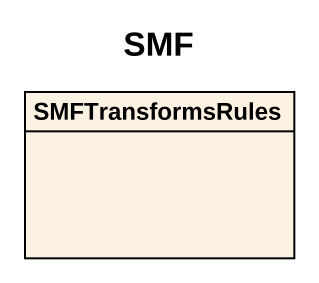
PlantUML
@startuml
title SMF
hide circle
hide empty members
class SMFTransformsRules
@enduml
